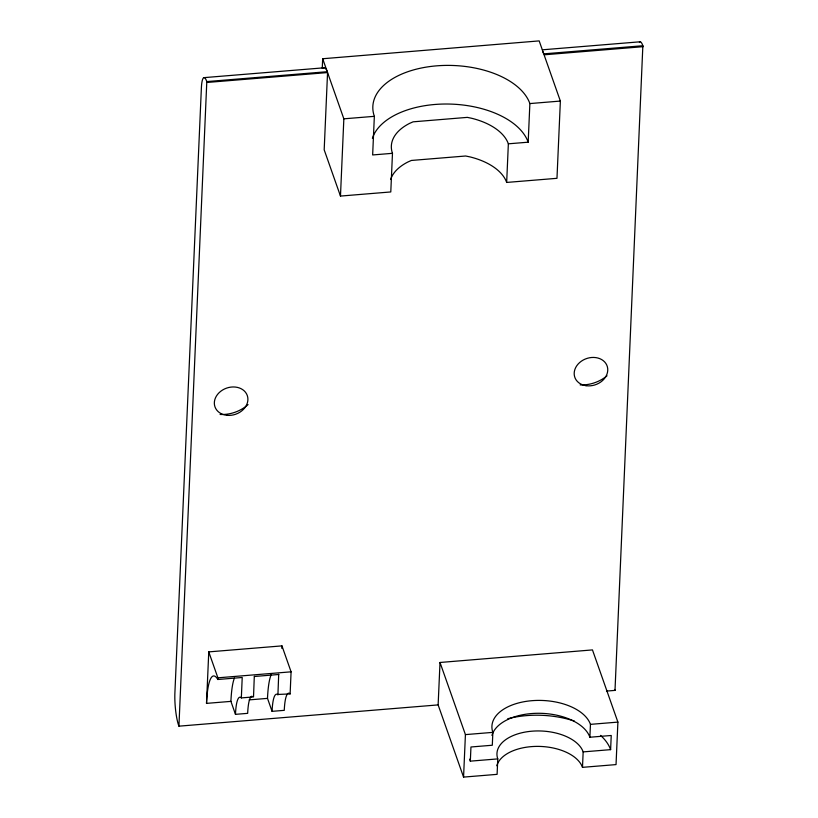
<?xml version="1.0" encoding="UTF-8"?>
<svg xmlns="http://www.w3.org/2000/svg" width="818" height="818" viewBox="0 0 818 818"><rect width="100%" height="100%" fill="white"/><g stroke="black" fill="none" stroke-linecap="round" stroke-linejoin="round"><path stroke-width="1.23" d="M491.945 735.413A49.786 27.904 2.5 0 1 540.074 713.296A49.786 27.904 2.5 0 1 589.88 737.233L611.23 735.484L610.617 749.646L583.162 751.895A43.569 24.407 2.5 0 0 531.945 731.19A43.569 24.407 2.5 0 0 497.784 758.899L497.099 774.349L463.561 777.1L438.131 704.901L178.927 726.169L206.801 81.585L327.251 71.708L322.681 58.743L539.174 40.9L543.745 53.865L642.856 45.736L615.003 690.392L606.465 691.087M251.944 696.22A38.896 7.086 85.3 0 0 247.67 713.347L235.472 714.349L230.911 701.374L206.514 703.378L208.764 651.885L281.954 645.883L291.085 671.823L290.124 693.909L277.476 694.472A38.896 7.086 85.3 0 0 272.067 711.343L284.265 710.341A38.896 7.086 85.3 0 1 289.674 693.47L290.124 693.909M254.306 676.271L253.519 696.916L241.33 697.918L242.22 677.488L217.823 679.492L217.895 677.825L208.764 651.885M277.916 694.911L278.703 674.277M281.842 648.388L281.954 645.883M322.251 68.395L322.681 58.743M327.558 72.567L324.184 149.817L340.472 196.075L390.789 191.944L392.476 153.324A59.121 33.129 2.5 0 1 409.603 123.375L413.1 121.831L467.334 117.373L471.689 118.283A59.121 33.129 2.5 0 1 508.356 143.815L528.183 142.189L529.87 103.569A79.346 44.469 2.5 0 0 436.577 65.849A79.346 44.469 2.5 0 0 374.347 116.33L343.846 118.825L327.558 72.567L207.107 82.444M340.472 196.075L343.846 118.825M374.347 116.33L372.65 154.95L392.476 153.324M438.131 704.901L440.012 662.478L592.467 649.911L617.897 722.11L616.036 764.595L582.488 767.345A43.569 24.407 2.5 0 0 538.909 746.394A43.569 24.407 2.5 0 0 496.792 765.75M463.561 777.1L465.422 734.615L440.012 662.478M497.784 758.899L470.33 761.149L470.953 746.987L492.303 745.239L492.865 732.366A49.786 27.904 2.5 0 1 531.915 700.689A49.786 27.904 2.5 0 1 590.453 724.359L617.897 722.11M643.183 46.677L544.072 54.806L560.371 101.064L556.976 178.314L506.669 182.434L508.356 143.815M582.488 767.345L583.162 751.895M589.88 737.233L590.453 724.359M204.111 77.628L324.572 67.761M542.334 49.816L640.177 41.79M529.87 103.569L560.371 101.064M217.895 677.825L291.085 671.823M254.418 676.486L278.815 674.482M249.204 699.881L267.496 698.378L272.067 711.343M465.422 734.615L492.865 732.366M241.33 697.918L240.881 697.468A38.896 7.086 85.3 0 0 235.472 714.349M217.823 679.492L217.711 679.277A62.229 11.329 85.3 0 0 206.514 703.378M614.686 689.492L615.003 690.392M178.927 726.169L178.621 725.3A23.344 4.243 85.3 0 1 174.888 693.02L201.381 87.925A23.333 4.254 85.3 0 1 206.801 81.585M639.379 42.219A23.333 4.254 85.3 0 1 642.856 45.736M470.33 761.149A71.575 40.102 2.5 0 1 469.716 759.145M507.733 718.736A71.575 40.102 2.5 0 1 574.389 721.077M600.535 735.402A71.575 40.102 2.5 0 1 610.617 749.646M248.069 404.603A32.669 26.401 -19.4 0 1 220.083 414.46M372.394 138.262A79.346 44.469 2.5 0 1 449.736 104.06A79.346 44.469 2.5 0 1 528.183 142.189M390.595 179.52A59.121 33.129 2.5 0 1 407.906 161.995L411.403 160.451L465.646 156.003L470.002 156.903A59.121 33.129 2.5 0 1 506.669 182.434M267.496 698.378A62.229 11.329 85.3 0 1 271.392 674.175M230.911 701.374A62.229 11.329 85.3 0 1 234.398 678.102M607.007 375.799A32.669 26.401 -19.4 0 1 580.146 384.9M542.835 51.708A23.333 4.254 85.3 0 1 543.745 53.865M323.775 68.201A23.333 4.254 85.3 0 1 327.251 71.708M227.036 415.319A17.117 13.824 -19.4 0 0 247.271 395.493A17.117 13.824 -19.4 0 0 219.081 392.722A17.117 13.824 -19.4 0 0 227.036 415.319M586.036 385.697A17.117 13.824 -19.4 0 0 607.345 366.668A17.117 13.824 -19.4 0 0 579.553 362.619A17.117 13.824 -19.4 0 0 586.036 385.697"/></g></svg>
